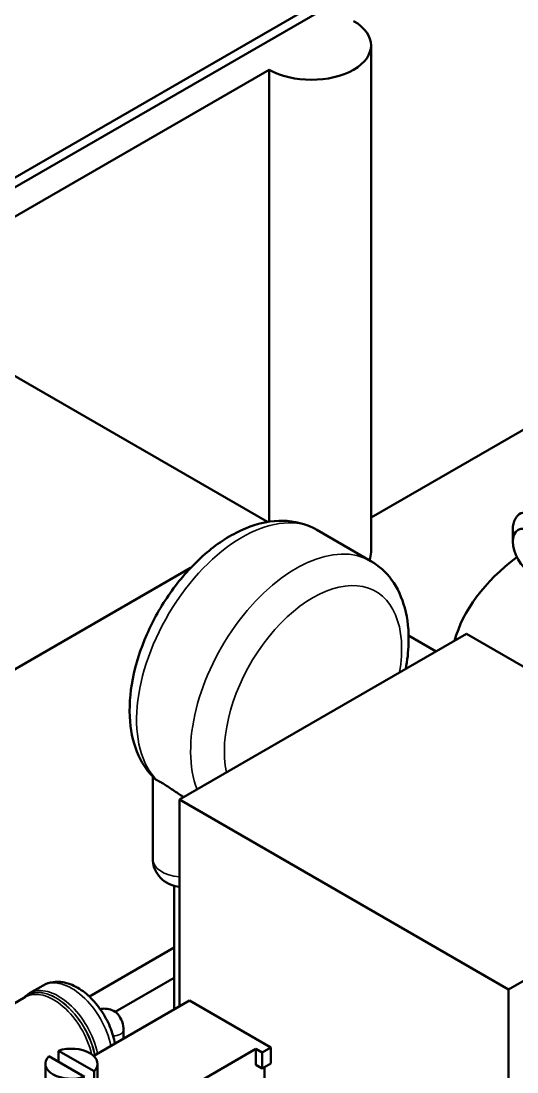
# Model space of a CAD drawing. Header units: millimetres. Extents: x -86 to 841, y -58 to 594.
# Drawn here: x 219.48 to 240.25, y 238.95 to 282.99 of the extents above; entities that cross this region are included whole.
import ezdxf

# ---------------------------------------------------------------- set-up
doc = ezdxf.new("R2010")
doc.units = ezdxf.units.MM
doc.layers.add('Visible (ISO)', color=7, linetype='Continuous', lineweight=50)
doc.layers.add('Visible Narrow (ISO)', color=7, linetype='Continuous', lineweight=35)

msp = doc.modelspace()

# ---------------------------------------------------------------- linework, layer by layer
at = {"layer": 'Visible (ISO)'}
for p, q in [((244.725, 290.749), (185.419, 256.509)), ((243.664, 290.545), (184.358, 256.305)), ((234.143, 281.972), (234.143, 260.743)), ((186.479, 255.897), (229.876, 280.951)), ((229.876, 262.012), (229.876, 280.951)), ((229.808, 262.001), (216.076, 269.929)), ((241.191, 266.255), (234.143, 262.187)), ((231.867, 261.672), (234.13, 260.366)), ((240.079, 261.18), (240.079, 261.667)), ((217.844, 255.028), (226.581, 260.073)), ((238.138, 257.309), (226.117, 250.369)), ((235.715, 257.242), (236.869, 256.576)), ((251.857, 249.388), (238.138, 257.309)), ((225.003, 251.329), (225.003, 247.87)), ((226.117, 250.369), (239.906, 242.408)), ((226.117, 241.704), (226.117, 250.369)), ((239.906, 242.408), (249.474, 247.932)), ((225.903, 246.751), (225.903, 241.616)), ((225.903, 244.167), (222.346, 242.114)), ((225.903, 242.902), (223.423, 241.47)), ((220.403, 242.578), (219.843, 242.255)), ((239.906, 228.162), (239.906, 242.408)), ((219.671, 242.098), (212.784, 238.121)), ((222.526, 239.63), (226.534, 241.945)), ((229.947, 239.974), (226.534, 241.945)), ((223.771, 240.349), (223.771, 240.704)), ((220.651, 239.617), (222.144, 238.755)), ((221.046, 239.389), (221.046, 239.845)), ((221.046, 239.845), (222.539, 238.983)), ((223.301, 236.448), (229.319, 239.923)), ((229.319, 239.923), (229.319, 239.26)), ((229.319, 239.923), (229.588, 239.767)), ((229.947, 239.974), (229.588, 239.767)), ((229.588, 239.767), (229.588, 239.105)), ((229.947, 239.312), (229.947, 239.974)), ((220.503, 238.056), (220.503, 239.3)), ((222.687, 238.056), (222.687, 239.3)), ((229.319, 239.26), (229.588, 239.105)), ((229.588, 239.105), (229.947, 239.312)), ((229.677, 239.156), (229.677, 232.6)), ((222.539, 238.361), (222.539, 238.983))]:
    msp.add_line(p, q, dxfattribs=at)
for centre, major_axis, start_param, end_param in [((231.643, 281.972), (2.5, 0), 3.926991, 7.068583), ((231.643, 260.743), (2.5, 0), 6.042975, 6.283185), ((250.735, 255.844), (-13.25, 0), 5.62505, 6.12844), ((221.595, 239.3), (-1.092, 0), 5.756477, 8.38069), ((221.595, 239.3), (1.092, 0), 5.756477, 8.38069)]:
    msp.add_ellipse(centre, major_axis=major_axis, ratio=0.57735, start_param=start_param, end_param=end_param, dxfattribs=at)
msp.add_ellipse((240.836, 260.743), major_axis=(0.535, -0.927), ratio=0.57735, dxfattribs=at)
for points, knots in [([(225.107, 251.226), (224.81, 251.504), (224.576, 251.844), (224.207, 252.653), (224.093, 253.133), (224.001, 254.209), (224.043, 254.812), (224.282, 256.045), (224.483, 256.675), (225.016, 257.892), (225.346, 258.479), (226.107, 259.563), (226.537, 260.06), (227.469, 260.92), (227.971, 261.281), (229.011, 261.815), (229.552, 261.99), (230.575, 262.081), (231.059, 262.024), (231.627, 261.799), (231.75, 261.74), (231.867, 261.672)], [5.631659, 5.631659, 5.631659, 5.631659, 5.887888, 5.887888, 6.188928, 6.188928, 6.531003, 6.531003, 6.877819, 6.877819, 7.220737, 7.220737, 7.563399, 7.563399, 7.909718, 7.909718, 8.253865, 8.253865, 8.553997, 8.553997, 8.63938, 8.63938, 8.63938, 8.63938]), ([(241.614, 261.792), (241.537, 261.892), (241.454, 261.982), (241.253, 262.166), (241.153, 262.231), (240.936, 262.354), (240.796, 262.4), (240.549, 262.413), (240.442, 262.385), (240.293, 262.286), (240.253, 262.239), (240.153, 262.104), (240.105, 261.97), (240.082, 261.764), (240.079, 261.716), (240.079, 261.667)], [0.000001, 0.000001, 0.000001, 0.000001, 0.0393587, 0.0393587, 0.0920659, 0.0920659, 0.1949808, 0.1949808, 0.2906824, 0.2906824, 0.3546683, 0.3546683, 0.5514582, 0.5514582, 0.608472, 0.608472, 0.608472, 0.608472]), ([(234.13, 260.366), (234.472, 260.169), (234.768, 259.897), (235.258, 259.23), (235.439, 258.828), (235.681, 257.932), (235.73, 257.43), (235.704, 256.561), (235.663, 256.203), (235.595, 255.841)], [2.356194, 2.356194, 2.356194, 2.356194, 2.604747, 2.604747, 2.878076, 2.878076, 3.177307, 3.177307, 3.379762, 3.379762, 3.379762, 3.379762]), ([(226.293, 250.47), (226.268, 250.487), (226.242, 250.503), (226.083, 250.608), (225.934, 250.711), (225.717, 250.859), (225.645, 250.906), (225.508, 250.995), (225.443, 251.035), (225.324, 251.103), (225.271, 251.132), (225.215, 251.158), (225.205, 251.163), (225.196, 251.167)], [0.340074, 0.340074, 0.340074, 0.340074, 0.3496294, 0.3496294, 0.4001263, 0.4001263, 0.4253748, 0.4253748, 0.4506232, 0.4506232, 0.4758716, 0.4758716, 0.481221, 0.481221, 0.481221, 0.481221]), ([(226.117, 246.709), (225.997, 246.723), (225.877, 246.753), (225.631, 246.851), (225.504, 246.927), (225.292, 247.111), (225.204, 247.22), (225.079, 247.45), (225.037, 247.571), (225.008, 247.752), (225.003, 247.811), (225.003, 247.87)], [0.093051, 0.093051, 0.093051, 0.093051, 0.1295008, 0.1295008, 0.1732853, 0.1732853, 0.2147111, 0.2147111, 0.2523879, 0.2523879, 0.2702658, 0.2702658, 0.2702658, 0.2702658]), ([(223.411, 240.141), (223.392, 240.258), (223.365, 240.376), (223.261, 240.734), (223.163, 240.973), (222.919, 241.425), (222.775, 241.638), (222.451, 242.023), (222.271, 242.195), (221.884, 242.479), (221.676, 242.591), (221.256, 242.724), (221.044, 242.751), (220.683, 242.703), (220.535, 242.655), (220.403, 242.578)], [4.919701, 4.919701, 4.919701, 4.919701, 5.092695, 5.092695, 5.446472, 5.446472, 5.796578, 5.796578, 6.148788, 6.148788, 6.50495, 6.50495, 6.834864, 6.834864, 7.068583, 7.068583, 7.068583, 7.068583]), ([(219.843, 242.255), (219.815, 242.239), (219.788, 242.221), (219.735, 242.185), (219.71, 242.165), (219.661, 242.124), (219.638, 242.102), (219.606, 242.069), (219.596, 242.059), (219.587, 242.049)], [0.7853982, 0.7853982, 0.7853982, 0.7853982, 0.8374572, 0.8374572, 0.8895163, 0.8895163, 0.9415753, 0.9415753, 0.9639247, 0.9639247, 0.9639247, 0.9639247]), ([(223.771, 240.704), (223.771, 240.826), (223.754, 240.947), (223.677, 241.176), (223.617, 241.286), (223.463, 241.447), (223.381, 241.505), (223.205, 241.582), (223.114, 241.602), (222.947, 241.611), (222.872, 241.605), (222.799, 241.59)], [4.712389, 4.712389, 4.712389, 4.712389, 5.026548, 5.026548, 5.329591, 5.329591, 5.561688, 5.561688, 5.783142, 5.783142, 5.97203, 5.97203, 5.97203, 5.97203])]:
    msp.add_open_spline(points, degree=3, knots=knots, dxfattribs=at)
msp.add_open_spline([(225.107, 251.226), (225.132, 251.202), (225.162, 251.182), (225.196, 251.167)], degree=3, dxfattribs=at)
at = {"layer": 'Visible Narrow (ISO)'}
for centre, major_axis, start_param, end_param in [((228.742, 256.26), (3.125, 5.413), 0, 2.995709), ((231.005, 254.953), (3.125, 5.413), 0, 2.708953), ((231.712, 254.545), (2.625, 4.547), 5.275134, 8.862033), ((226.303, 247.87), (-1.3, 0), 0, 1.427806), ((221.603, 240.5), (-1.2, 2.078), 4.181821, 6.283185), ((220.946, 240.12), (-1.188, 2.058), 4.175854, 6.430911), ((220.943, 240.118), (-1.187, 2.056), 4.175415, 6.42586), ((220.846, 240.063), (-1.175, 2.035), 4.222237, 6.283185), ((221.043, 240.176), (-1.2, 2.078), 4.181821, 6.283185), ((223.371, 240.704), (0.4, 0), 4.627051, 6.283185)]:
    msp.add_ellipse(centre, major_axis=major_axis, ratio=0.57735, start_param=start_param, end_param=end_param, dxfattribs=at)

doc.saveas('drawing.dxf')
